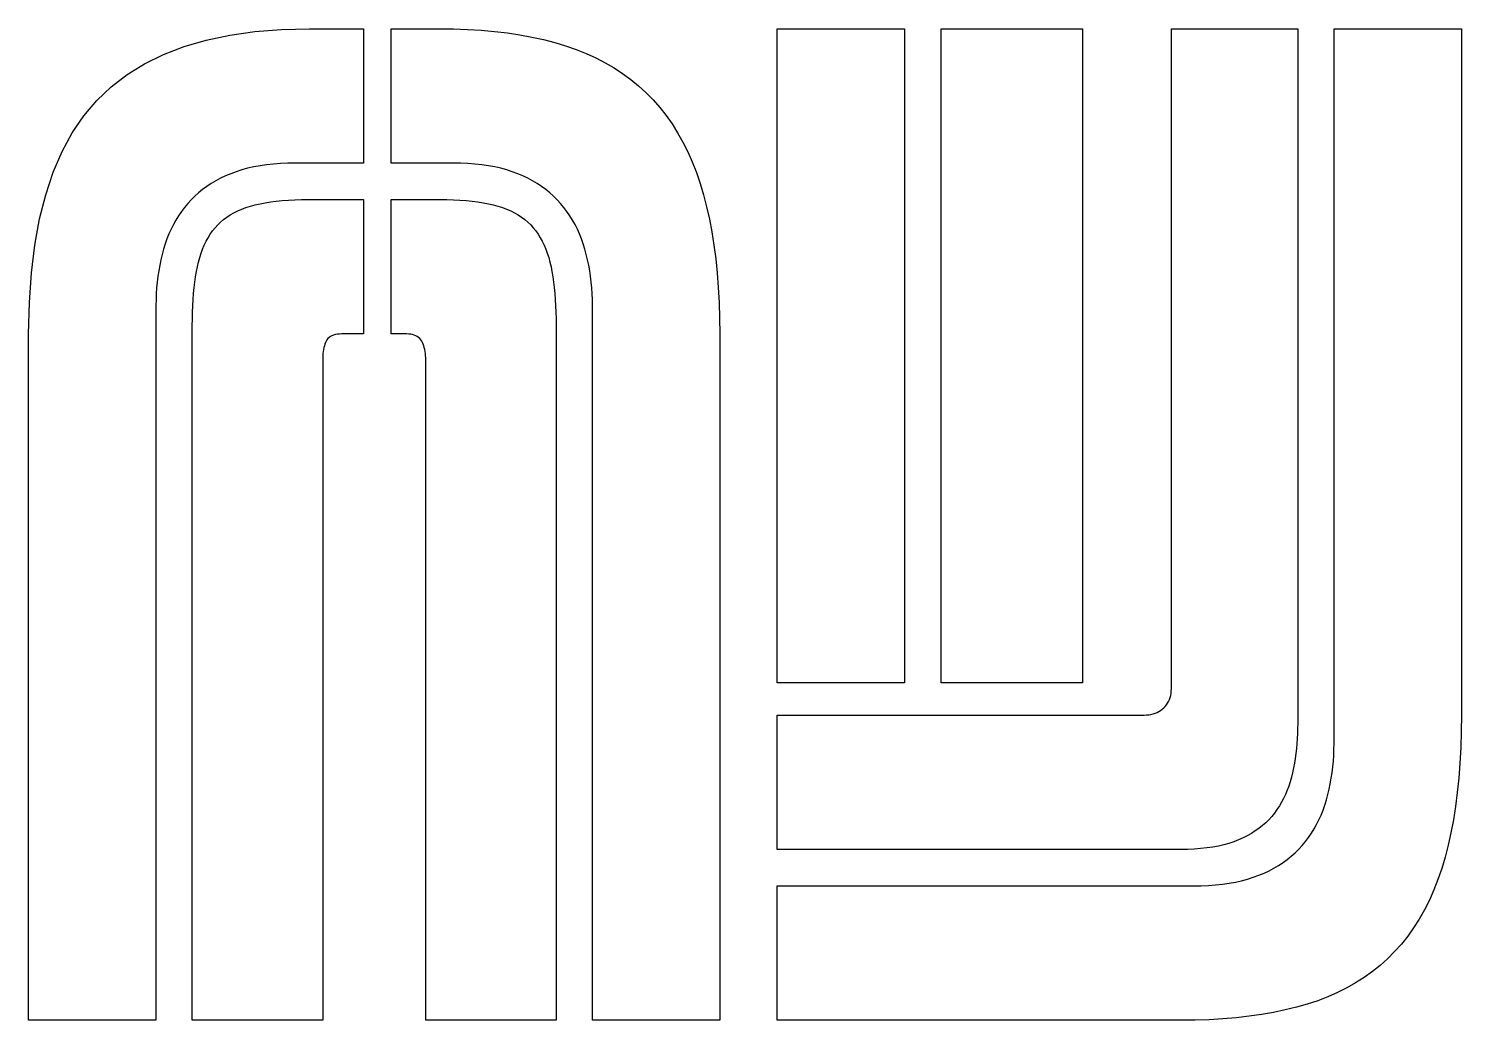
# Model space of a CAD drawing. Extents: x -28 to 1088, y -1245 to 28.
# Drawn here: x 684.1 to 823.2, y -1053.4 to -957.1 of the extents above; entities that cross this region are included whole.
import ezdxf

# ---------------------------------------------------------------- set-up
doc = ezdxf.new("R2010")
doc.units = 0
doc.header["$MEASUREMENT"] = 0
doc.layers.get('0').update_dxf_attribs({"linetype": 'CONTINUOUS'})

msp = doc.modelspace()

# ---------------------------------------------------------------- linework, layer by layer
at = {"color": 7, "ltscale": 0.055722}
msp.add_line((699.220255, -958.874193), (701.359163, -958.247383), dxfattribs=at)
at = {"color": 7, "ltscale": 0.058461}
msp.add_line((701.359163, -958.247383), (703.646224, -957.759873), dxfattribs=at)
at = {"color": 7, "ltscale": 0.061496}
msp.add_line((703.646224, -957.759873), (706.081283, -957.411643), dxfattribs=at)
at = {"color": 7, "ltscale": 0.064791}
msp.add_line((706.081283, -957.411643), (708.664504, -957.202712), dxfattribs=at)
at = {"color": 7, "ltscale": 0.068307}
msp.add_line((708.664504, -957.202712), (711.395878, -957.133063), dxfattribs=at)
at = {"color": 7, "ltscale": 0.130922}
msp.add_line((711.395878, -957.133063), (716.632776, -957.133063), dxfattribs=at)
at = {"color": 7, "ltscale": 0.326155}
for p, q in [((716.632776, -957.133063), (716.632776, -970.17927)), ((719.332776, -970.17927), (719.332776, -957.133063)), ((716.632776, -973.710568), (716.632776, -986.756775)), ((719.332776, -986.756775), (719.332776, -973.710568)), ((756.812425, -1036.783557), (756.812425, -1023.737359)), ((756.812425, -1053.361063), (756.812425, -1040.314875))]:
    msp.add_line(p, q, dxfattribs=at)
at = {"color": 7, "ltscale": 0.115472}
msp.add_line((719.332776, -957.133063), (723.95166, -957.133063), dxfattribs=at)
at = {"color": 7, "ltscale": 0.035304}
msp.add_line((723.95166, -957.133063), (725.363738, -957.149739), dxfattribs=at)
at = {"color": 7, "ltscale": 0.034316}
for p, q in [((725.363738, -957.149739), (726.735449, -957.199768)), ((798.734798, -1053.298293), (797.362952, -1053.345377))]:
    msp.add_line(p, q, dxfattribs=at)
at = {"color": 7, "ltscale": 0.033356}
msp.add_line((726.735449, -957.199768), (728.067071, -957.283149), dxfattribs=at)
at = {"color": 7, "ltscale": 0.032416}
msp.add_line((728.067071, -957.283149), (729.358461, -957.399874), dxfattribs=at)
at = {"color": 7, "ltscale": 0.031503}
msp.add_line((729.358461, -957.399874), (730.609617, -957.549961), dxfattribs=at)
at = {"color": 7, "ltscale": 0.030618}
msp.add_line((730.609617, -957.549961), (731.820541, -957.733391), dxfattribs=at)
at = {"color": 7, "ltscale": 0.029765}
msp.add_line((731.820541, -957.733391), (732.991241, -957.950173), dxfattribs=at)
at = {"color": 7, "ltscale": 0.028949}
msp.add_line((732.991241, -957.950173), (734.121843, -958.200308), dxfattribs=at)
at = {"color": 7, "ltscale": 0.028162}
msp.add_line((734.121843, -958.200308), (735.212077, -958.483786), dxfattribs=at)
at = {"color": 7}
for p, q in [((756.812425, -1020.598421), (756.812425, -957.133063)), ((769.171882, -957.133063), (769.171882, -1020.598421)), ((772.703199, -1020.598421), (772.703199, -957.133063)), ((786.436128, -957.133063), (786.436128, -1020.598421)), ((795.068107, -1021.186971), (795.068107, -957.133063)), ((807.329632, -957.133063), (807.329632, -1024.522089)), ((810.86095, -1026.483928), (810.86095, -957.133063)), ((823.220407, -957.133063), (823.220407, -1023.737359)), ((696.485946, -984.010197), (696.485946, -1053.361063)), ((738.861592, -1053.361063), (738.861592, -984.010197)), ((700.017264, -1053.361063), (700.017264, -985.972036)), ((735.330274, -985.972036), (735.330274, -1053.361063)), ((684.126335, -1053.361063), (684.126335, -986.756775)), ((751.221203, -986.756775), (751.221203, -1053.361063)), ((712.671121, -989.307154), (712.671121, -1053.361063)), ((722.676417, -1053.361063), (722.676417, -989.307154)), ((756.812425, -1023.737359), (792.419691, -1023.737359)), ((795.951008, -1036.783557), (756.812425, -1036.783557)), ((756.812425, -1040.314875), (797.226097, -1040.314875)), ((795.951008, -1053.361063), (756.812425, -1053.361063))]:
    msp.add_line(p, q, dxfattribs=at)
at = {"color": 7, "ltscale": 0.308986}
for p, q in [((756.812425, -957.133063), (769.171882, -957.133063)), ((810.86095, -957.133063), (823.220407, -957.133063)), ((769.171882, -1020.598421), (756.812425, -1020.598421))]:
    msp.add_line(p, q, dxfattribs=at)
at = {"color": 7, "ltscale": 0.343323}
for p, q in [((772.703199, -957.133063), (786.436128, -957.133063)), ((786.436128, -1020.598421), (772.703199, -1020.598421))]:
    msp.add_line(p, q, dxfattribs=at)
at = {"color": 7, "ltscale": 0.306538}
msp.add_line((795.068107, -957.133063), (807.329632, -957.133063), dxfattribs=at)
at = {"color": 7, "ltscale": 0.051327}
msp.add_line((695.38683, -960.545673), (697.2295, -959.640293), dxfattribs=at)
at = {"color": 7, "ltscale": 0.053327}
msp.add_line((697.2295, -959.640293), (699.220255, -958.874193), dxfattribs=at)
at = {"color": 7, "ltscale": 0.027422}
msp.add_line((735.212077, -958.483786), (736.262223, -958.800617), dxfattribs=at)
at = {"color": 7, "ltscale": 0.026784}
msp.add_line((736.262223, -958.800617), (737.273897, -959.153264), dxfattribs=at)
at = {"color": 7, "ltscale": 0.026274}
msp.add_line((737.273897, -959.153264), (738.249447, -959.544161), dxfattribs=at)
at = {"color": 7, "ltscale": 0.025817}
msp.add_line((738.249447, -959.544161), (739.188738, -959.973319), dxfattribs=at)
at = {"color": 7, "ltscale": 0.049767}
msp.add_line((693.692313, -961.590353), (695.38683, -960.545673), dxfattribs=at)
at = {"color": 7, "ltscale": 0.025417}
msp.add_line((739.188738, -959.973319), (740.091607, -960.440717), dxfattribs=at)
at = {"color": 7, "ltscale": 0.025087}
msp.add_line((740.091607, -960.440717), (740.958361, -960.946386), dxfattribs=at)
at = {"color": 7, "ltscale": 0.024816}
msp.add_line((740.958361, -960.946386), (741.788693, -961.490305), dxfattribs=at)
at = {"color": 7, "ltscale": 0.048691}
msp.add_line((692.145881, -962.774323), (693.692313, -961.590353), dxfattribs=at)
at = {"color": 7, "ltscale": 0.024615}
msp.add_line((741.788693, -961.490305), (742.582767, -962.072475), dxfattribs=at)
at = {"color": 7, "ltscale": 0.024482}
msp.add_line((742.582767, -962.072475), (743.340418, -962.692905), dxfattribs=at)
at = {"color": 7, "ltscale": 0.048129}
msp.add_line((690.747592, -964.097574), (692.145881, -962.774323), dxfattribs=at)
at = {"color": 7, "ltscale": 0.024424}
msp.add_line((743.340418, -962.692905), (744.061955, -963.351585), dxfattribs=at)
at = {"color": 7, "ltscale": 0.024433}
msp.add_line((744.061955, -963.351585), (744.747069, -964.048536), dxfattribs=at)
at = {"color": 7, "ltscale": 0.048565}
msp.add_line((689.489536, -965.577782), (690.747592, -964.097574), dxfattribs=at)
at = {"color": 7, "ltscale": 0.024552}
msp.add_line((744.747069, -964.048536), (745.396512, -964.7852), dxfattribs=at)
at = {"color": 7, "ltscale": 0.024776}
msp.add_line((745.396512, -964.7852), (746.010562, -965.563078), dxfattribs=at)
at = {"color": 7, "ltscale": 0.050033}
msp.add_line((688.363995, -967.232595), (689.489536, -965.577782), dxfattribs=at)
at = {"color": 7, "ltscale": 0.025071}
msp.add_line((746.010562, -965.563078), (746.589229, -966.382132), dxfattribs=at)
at = {"color": 7, "ltscale": 0.025438}
msp.add_line((746.589229, -966.382132), (747.132658, -967.242401), dxfattribs=at)
at = {"color": 7, "ltscale": 0.052041}
msp.add_line((687.370739, -969.062005), (688.363995, -967.232595), dxfattribs=at)
at = {"color": 7, "ltscale": 0.025871}
msp.add_line((747.132658, -967.242401), (747.640838, -968.143865), dxfattribs=at)
at = {"color": 7, "ltscale": 0.054526}
msp.add_line((686.510009, -971.066021), (687.370739, -969.062005), dxfattribs=at)
at = {"color": 7, "ltscale": 0.026365}
msp.add_line((747.640838, -968.143865), (748.113644, -969.086524), dxfattribs=at)
at = {"color": 7, "ltscale": 0.026918}
msp.add_line((748.113644, -969.086524), (748.551058, -970.070388), dxfattribs=at)
at = {"color": 7, "ltscale": 0.014319}
for p, q in [((704.81192, -970.838441), (704.266586, -971.013538)), ((731.080952, -971.013538), (730.535618, -970.838441))]:
    msp.add_line(p, q, dxfattribs=at)
at = {"color": 7, "ltscale": 0.014739}
for p, q in [((705.380897, -970.683947), (704.81192, -970.838441)), ((730.535618, -970.838441), (729.966641, -970.683947))]:
    msp.add_line(p, q, dxfattribs=at)
at = {"color": 7, "ltscale": 0.015185}
for p, q in [((705.973363, -970.550056), (705.380897, -970.683947)), ((729.966641, -970.683947), (729.374175, -970.550056))]:
    msp.add_line(p, q, dxfattribs=at)
at = {"color": 7, "ltscale": 0.015659}
msp.add_line((706.589396, -970.436757), (705.973363, -970.550056), dxfattribs=at)
at = {"color": 7, "ltscale": 0.016155}
msp.add_line((707.228927, -970.34406), (706.589396, -970.436757), dxfattribs=at)
at = {"color": 7, "ltscale": 0.016675}
for p, q in [((707.892024, -970.271966), (707.228927, -970.34406)), ((728.118611, -970.34406), (727.455514, -970.271966))]:
    msp.add_line(p, q, dxfattribs=at)
at = {"color": 7, "ltscale": 0.017215}
msp.add_line((708.578688, -970.220465), (707.892024, -970.271966), dxfattribs=at)
at = {"color": 7, "ltscale": 0.017771}
msp.add_line((709.288841, -970.189566), (708.578688, -970.220465), dxfattribs=at)
at = {"color": 7, "ltscale": 0.018345}
for p, q in [((710.02256, -970.17927), (709.288841, -970.189566)), ((726.058697, -970.189566), (725.324978, -970.17927))]:
    msp.add_line(p, q, dxfattribs=at)
at = {"color": 7, "ltscale": 0.165255}
msp.add_line((716.632776, -970.17927), (710.02256, -970.17927), dxfattribs=at)
at = {"color": 7, "ltscale": 0.149805}
msp.add_line((725.324978, -970.17927), (719.332776, -970.17927), dxfattribs=at)
at = {"color": 7, "ltscale": 0.017769}
msp.add_line((726.768782, -970.220465), (726.058697, -970.189566), dxfattribs=at)
at = {"color": 7, "ltscale": 0.017216}
msp.add_line((727.455514, -970.271966), (726.768782, -970.220465), dxfattribs=at)
at = {"color": 7, "ltscale": 0.016153}
msp.add_line((728.758065, -970.436757), (728.118611, -970.34406), dxfattribs=at)
at = {"color": 7, "ltscale": 0.015661}
msp.add_line((729.374175, -970.550056), (728.758065, -970.436757), dxfattribs=at)
at = {"color": 7, "ltscale": 0.027528}
msp.add_line((748.551058, -970.070388), (748.953224, -971.095438), dxfattribs=at)
at = {"color": 7, "ltscale": 0.057428}
msp.add_line((685.781726, -973.244632), (686.510009, -971.066021), dxfattribs=at)
at = {"color": 7, "ltscale": 0.012764}
for p, q in [((701.853544, -972.166609), (701.427293, -972.447633)), ((733.920245, -972.447633), (733.493994, -972.166609))]:
    msp.add_line(p, q, dxfattribs=at)
at = {"color": 7, "ltscale": 0.012937}
msp.add_line((702.298377, -971.902242), (701.853544, -972.166609), dxfattribs=at)
at = {"color": 7, "ltscale": 0.013137}
msp.add_line((702.76185, -971.65457), (702.298377, -971.902242), dxfattribs=at)
at = {"color": 7, "ltscale": 0.013365}
msp.add_line((703.243971, -971.423565), (702.76185, -971.65457), dxfattribs=at)
at = {"color": 7, "ltscale": 0.013618}
msp.add_line((703.744742, -971.209237), (703.243971, -971.423565), dxfattribs=at)
at = {"color": 7, "ltscale": 0.013933}
for p, q in [((704.266586, -971.013538), (703.744742, -971.209237)), ((731.602796, -971.209237), (731.080952, -971.013538))]:
    msp.add_line(p, q, dxfattribs=at)
at = {"color": 7, "ltscale": 0.013616}
msp.add_line((732.10349, -971.423565), (731.602796, -971.209237), dxfattribs=at)
at = {"color": 7, "ltscale": 0.013367}
msp.add_line((732.585688, -971.65457), (732.10349, -971.423565), dxfattribs=at)
at = {"color": 7, "ltscale": 0.013139}
msp.add_line((733.049238, -971.902242), (732.585688, -971.65457), dxfattribs=at)
at = {"color": 7, "ltscale": 0.012935}
msp.add_line((733.493994, -972.166609), (733.049238, -971.902242), dxfattribs=at)
at = {"color": 7, "ltscale": 0.028191}
msp.add_line((748.953224, -971.095438), (749.320161, -972.161702), dxfattribs=at)
at = {"color": 7, "ltscale": 0.028901}
msp.add_line((749.320161, -972.161702), (749.651705, -973.269161), dxfattribs=at)
at = {"color": 7, "ltscale": 0.060688}
msp.add_line((685.185729, -975.597859), (685.781726, -973.244632), dxfattribs=at)
at = {"color": 7, "ltscale": 0.012364}
for p, q in [((700.260557, -973.390793), (699.908901, -973.738532)), ((735.438637, -973.738532), (735.086971, -973.390793))]:
    msp.add_line(p, q, dxfattribs=at)
at = {"color": 7, "ltscale": 0.012417}
msp.add_line((700.630804, -973.05973), (700.260557, -973.390793), dxfattribs=at)
at = {"color": 7, "ltscale": 0.012503}
for p, q in [((701.019757, -972.745344), (700.630804, -973.05973)), ((734.716667, -973.05973), (734.327704, -972.745344))]:
    msp.add_line(p, q, dxfattribs=at)
at = {"color": 7, "ltscale": 0.012617}
msp.add_line((701.427293, -972.447633), (701.019757, -972.745344), dxfattribs=at)
at = {"color": 7, "ltscale": 0.012616}
msp.add_line((734.327704, -972.745344), (733.920245, -972.447633), dxfattribs=at)
at = {"color": 7, "ltscale": 0.012418}
msp.add_line((735.086971, -973.390793), (734.716667, -973.05973), dxfattribs=at)
at = {"color": 7, "ltscale": 0.029704}
msp.add_line((749.651705, -973.269161), (749.949925, -974.419278), dxfattribs=at)
at = {"color": 7, "ltscale": 0.012346}
for p, q in [((698.96374, -974.875899), (698.684169, -975.282982)), ((736.663369, -975.282982), (736.383798, -974.875899)), ((808.383146, -1035.618217), (808.662717, -1035.211144))]:
    msp.add_line(p, q, dxfattribs=at)
at = {"color": 7, "ltscale": 0.012325}
for p, q in [((699.260931, -974.482548), (698.96374, -974.875899)), ((736.383798, -974.875899), (736.086607, -974.482548)), ((808.085965, -1036.011587), (808.383146, -1035.618217))]:
    msp.add_line(p, q, dxfattribs=at)
at = {"color": 7, "ltscale": 0.012331}
for p, q in [((699.575885, -974.102938), (699.260931, -974.482548)), ((736.086607, -974.482548), (735.771653, -974.102938)), ((807.771011, -1036.391178), (808.085965, -1036.011587))]:
    msp.add_line(p, q, dxfattribs=at)
at = {"color": 7, "ltscale": 0.012341}
for p, q in [((699.908901, -973.738532), (699.575885, -974.102938)), ((735.771653, -974.102938), (735.438637, -973.738532))]:
    msp.add_line(p, q, dxfattribs=at)
at = {"color": 7, "ltscale": 0.010177}
for p, q in [((703.695704, -975.194202), (704.048832, -974.991652)), ((731.298706, -974.991652), (731.651834, -975.194202))]:
    msp.add_line(p, q, dxfattribs=at)
at = {"color": 7, "ltscale": 0.010413}
msp.add_line((704.048832, -974.991652), (704.421571, -974.805758), dxfattribs=at)
at = {"color": 7, "ltscale": 0.010683}
msp.add_line((704.421571, -974.805758), (704.813979, -974.636551), dxfattribs=at)
at = {"color": 7, "ltscale": 0.010982}
msp.add_line((704.813979, -974.636551), (705.225912, -974.48402), dxfattribs=at)
at = {"color": 7, "ltscale": 0.011312}
msp.add_line((705.225912, -974.48402), (705.657533, -974.348165), dxfattribs=at)
at = {"color": 7, "ltscale": 0.01174}
for p, q in [((705.657533, -974.348165), (706.111239, -974.227024)), ((729.236299, -974.227024), (729.690005, -974.348165))]:
    msp.add_line(p, q, dxfattribs=at)
at = {"color": 7, "ltscale": 0.012257}
msp.add_line((706.111239, -974.227024), (706.589396, -974.118633), dxfattribs=at)
at = {"color": 7, "ltscale": 0.012793}
msp.add_line((706.589396, -974.118633), (707.092081, -974.022992), dxfattribs=at)
at = {"color": 7, "ltscale": 0.013344}
for p, q in [((707.092081, -974.022992), (707.619353, -973.940101)), ((727.728185, -973.940101), (728.255457, -974.022992))]:
    msp.add_line(p, q, dxfattribs=at)
at = {"color": 7, "ltscale": 0.013906}
for p, q in [((707.619353, -973.940101), (708.171153, -973.86997)), ((727.176385, -973.86997), (727.728185, -973.940101))]:
    msp.add_line(p, q, dxfattribs=at)
at = {"color": 7, "ltscale": 0.014479}
for p, q in [((708.171153, -973.86997), (708.747462, -973.812589)), ((726.600066, -973.812589), (727.176385, -973.86997))]:
    msp.add_line(p, q, dxfattribs=at)
at = {"color": 7, "ltscale": 0.015061}
msp.add_line((708.747462, -973.812589), (709.348233, -973.767949), dxfattribs=at)
at = {"color": 7, "ltscale": 0.015652}
msp.add_line((709.348233, -973.767949), (709.973513, -973.736069), dxfattribs=at)
at = {"color": 7, "ltscale": 0.016254}
for p, q in [((709.973513, -973.736069), (710.623398, -973.716948)), ((724.72414, -973.716948), (725.374015, -973.736069))]:
    msp.add_line(p, q, dxfattribs=at)
at = {"color": 7, "ltscale": 0.016861}
for p, q in [((710.623398, -973.716948), (711.297793, -973.710568)), ((724.049735, -973.710568), (724.72414, -973.716948))]:
    msp.add_line(p, q, dxfattribs=at)
at = {"color": 7, "ltscale": 0.133375}
msp.add_line((711.297793, -973.710568), (716.632776, -973.710568), dxfattribs=at)
at = {"color": 7, "ltscale": 0.117924}
msp.add_line((719.332776, -973.710568), (724.049735, -973.710568), dxfattribs=at)
at = {"color": 7, "ltscale": 0.015651}
msp.add_line((725.374015, -973.736069), (725.999228, -973.767949), dxfattribs=at)
at = {"color": 7, "ltscale": 0.015062}
msp.add_line((725.999228, -973.767949), (726.600066, -973.812589), dxfattribs=at)
at = {"color": 7, "ltscale": 0.012791}
msp.add_line((728.255457, -974.022992), (728.758065, -974.118633), dxfattribs=at)
at = {"color": 7, "ltscale": 0.012259}
msp.add_line((728.758065, -974.118633), (729.236299, -974.227024), dxfattribs=at)
at = {"color": 7, "ltscale": 0.011311}
msp.add_line((729.690005, -974.348165), (730.121549, -974.48402), dxfattribs=at)
at = {"color": 7, "ltscale": 0.010983}
msp.add_line((730.121549, -974.48402), (730.533559, -974.636551), dxfattribs=at)
at = {"color": 7, "ltscale": 0.010685}
msp.add_line((730.533559, -974.636551), (730.926044, -974.805758), dxfattribs=at)
at = {"color": 7, "ltscale": 0.010411}
msp.add_line((730.926044, -974.805758), (731.298706, -974.991652), dxfattribs=at)
at = {"color": 7, "ltscale": 0.030593}
msp.add_line((749.949925, -974.419278), (750.216717, -975.613554), dxfattribs=at)
at = {"color": 7, "ltscale": 0.064248}
msp.add_line((684.722333, -978.125672), (685.185729, -975.597859), dxfattribs=at)
at = {"color": 7, "ltscale": 0.012557}
for p, q in [((698.178039, -976.138333), (697.95148, -976.586621)), ((737.396058, -976.586621), (737.169499, -976.138333)), ((809.168848, -1034.355792), (809.395417, -1033.907514))]:
    msp.add_line(p, q, dxfattribs=at)
at = {"color": 7, "ltscale": 0.012462}
msp.add_line((698.422294, -975.703796), (698.178039, -976.138333), dxfattribs=at)
at = {"color": 7, "ltscale": 0.012391}
msp.add_line((698.684169, -975.282982), (698.422294, -975.703796), dxfattribs=at)
at = {"color": 7, "ltscale": 0.009579}
for p, q in [((702.224301, -976.457137), (702.479344, -976.171205)), ((732.868194, -976.171205), (733.123237, -976.457137))]:
    msp.add_line(p, q, dxfattribs=at)
at = {"color": 7, "ltscale": 0.009616}
msp.add_line((702.479344, -976.171205), (702.753998, -975.90194), dxfattribs=at)
at = {"color": 7, "ltscale": 0.009696}
msp.add_line((702.753998, -975.90194), (703.048321, -975.649351), dxfattribs=at)
at = {"color": 7, "ltscale": 0.009816}
msp.add_line((703.048321, -975.649351), (703.362178, -975.413448), dxfattribs=at)
at = {"color": 7, "ltscale": 0.009978}
msp.add_line((703.362178, -975.413448), (703.695704, -975.194202), dxfattribs=at)
at = {"color": 7, "ltscale": 0.009977}
msp.add_line((731.651834, -975.194202), (731.985293, -975.413448), dxfattribs=at)
at = {"color": 7, "ltscale": 0.009817}
msp.add_line((731.985293, -975.413448), (732.299217, -975.649351), dxfattribs=at)
at = {"color": 7, "ltscale": 0.009695}
msp.add_line((732.299217, -975.649351), (732.593473, -975.90194), dxfattribs=at)
at = {"color": 7, "ltscale": 0.009617}
msp.add_line((732.593473, -975.90194), (732.868194, -976.171205), dxfattribs=at)
at = {"color": 7, "ltscale": 0.01239}
for p, q in [((736.925167, -975.703796), (736.663369, -975.282982)), ((808.662717, -1035.211144), (808.924525, -1034.790348)), ((807.084415, -1037.103332), (807.437552, -1036.755603))]:
    msp.add_line(p, q, dxfattribs=at)
at = {"color": 7, "ltscale": 0.012463}
for p, q in [((737.169499, -976.138333), (736.925167, -975.703796)), ((808.924525, -1034.790348), (809.168848, -1034.355792))]:
    msp.add_line(p, q, dxfattribs=at)
at = {"color": 7, "ltscale": 0.031514}
msp.add_line((750.216717, -975.613554), (750.452091, -976.85196), dxfattribs=at)
at = {"color": 7, "ltscale": 0.012984}
for p, q in [((697.55121, -977.524382), (697.377585, -978.013855)), ((809.795677, -1032.969753), (809.969234, -1032.48027))]:
    msp.add_line(p, q, dxfattribs=at)
at = {"color": 7, "ltscale": 0.01282}
for p, q in [((697.74254, -977.048631), (697.55121, -977.524382)), ((737.796328, -977.524382), (737.604998, -977.048631))]:
    msp.add_line(p, q, dxfattribs=at)
at = {"color": 7, "ltscale": 0.012676}
for p, q in [((697.95148, -976.586621), (697.74254, -977.048631)), ((737.604998, -977.048631), (737.396058, -976.586621))]:
    msp.add_line(p, q, dxfattribs=at)
at = {"color": 7, "ltscale": 0.010261}
msp.add_line((701.182084, -978.13696), (701.361146, -977.767646), dxfattribs=at)
at = {"color": 7, "ltscale": 0.010058}
msp.add_line((701.361146, -977.767646), (701.554814, -977.415009), dxfattribs=at)
at = {"color": 7, "ltscale": 0.009884}
msp.add_line((701.554814, -977.415009), (701.763244, -977.079039), dxfattribs=at)
at = {"color": 7, "ltscale": 0.009739}
for p, q in [((701.763244, -977.079039), (701.986425, -976.759754)), ((733.361113, -976.759754), (733.584294, -977.079039))]:
    msp.add_line(p, q, dxfattribs=at)
at = {"color": 7, "ltscale": 0.009623}
for p, q in [((701.986425, -976.759754), (702.224301, -976.457137)), ((733.123237, -976.457137), (733.361113, -976.759754))]:
    msp.add_line(p, q, dxfattribs=at)
at = {"color": 7, "ltscale": 0.009883}
msp.add_line((733.584294, -977.079039), (733.792647, -977.415009), dxfattribs=at)
at = {"color": 7, "ltscale": 0.01006}
msp.add_line((733.792647, -977.415009), (733.986469, -977.767646), dxfattribs=at)
at = {"color": 7, "ltscale": 0.01026}
msp.add_line((733.986469, -977.767646), (734.165454, -978.13696), dxfattribs=at)
at = {"color": 7, "ltscale": 0.012983}
msp.add_line((737.969876, -978.013855), (737.796328, -977.524382), dxfattribs=at)
at = {"color": 7, "ltscale": 0.032467}
msp.add_line((750.452091, -976.85196), (750.65619, -978.134506), dxfattribs=at)
at = {"color": 7, "ltscale": 0.068066}
msp.add_line((684.391222, -980.828101), (684.722333, -978.125672), dxfattribs=at)
at = {"color": 7, "ltscale": 0.013416}
for p, q in [((697.081867, -979.031062), (696.956761, -979.552916)), ((738.3907, -979.552916), (738.265604, -979.031062)), ((810.264952, -1031.463073), (810.390058, -1030.941209))]:
    msp.add_line(p, q, dxfattribs=at)
at = {"color": 7, "ltscale": 0.013317}
for p, q in [((697.221648, -978.51707), (697.081867, -979.031062)), ((810.125171, -1031.977074), (810.264952, -1031.463073))]:
    msp.add_line(p, q, dxfattribs=at)
at = {"color": 7, "ltscale": 0.013171}
msp.add_line((697.377585, -978.013855), (697.221648, -978.51707), dxfattribs=at)
at = {"color": 7, "ltscale": 0.011012}
for p, q in [((700.733287, -979.344958), (700.86815, -978.925616)), ((734.479388, -978.925616), (734.614174, -979.344958))]:
    msp.add_line(p, q, dxfattribs=at)
at = {"color": 7, "ltscale": 0.010739}
for p, q in [((700.86815, -978.925616), (701.017775, -978.52295)), ((734.329763, -978.52295), (734.479388, -978.925616))]:
    msp.add_line(p, q, dxfattribs=at)
at = {"color": 7, "ltscale": 0.010488}
for p, q in [((701.017775, -978.52295), (701.182084, -978.13696)), ((734.165454, -978.13696), (734.329763, -978.52295))]:
    msp.add_line(p, q, dxfattribs=at)
at = {"color": 7, "ltscale": 0.013172}
msp.add_line((738.125967, -978.51707), (737.969876, -978.013855), dxfattribs=at)
at = {"color": 7, "ltscale": 0.013316}
msp.add_line((738.265604, -979.031062), (738.125967, -978.51707), dxfattribs=at)
at = {"color": 7, "ltscale": 0.033447}
msp.add_line((750.65619, -978.134506), (750.828717, -979.461202), dxfattribs=at)
at = {"color": 7, "ltscale": 0.013649}
for p, q in [((696.846416, -980.082613), (696.750833, -980.620152)), ((738.596705, -980.620152), (738.501122, -980.082613)), ((810.50047, -1030.411512), (810.596063, -1029.873973))]:
    msp.add_line(p, q, dxfattribs=at)
at = {"color": 7, "ltscale": 0.013527}
for p, q in [((696.956761, -979.552916), (696.846416, -980.082613)), ((738.501122, -980.082613), (738.3907, -979.552916)), ((810.390058, -1030.941209), (810.50047, -1030.411512))]:
    msp.add_line(p, q, dxfattribs=at)
at = {"color": 7, "ltscale": 0.012035}
msp.add_line((700.414512, -980.705978), (700.50768, -980.233672), dxfattribs=at)
at = {"color": 7, "ltscale": 0.011621}
for p, q in [((700.50768, -980.233672), (700.613175, -979.780967)), ((734.734286, -979.780977), (734.839858, -980.233672))]:
    msp.add_line(p, q, dxfattribs=at)
at = {"color": 7, "ltscale": 0.011306}
msp.add_line((700.613175, -979.780967), (700.733287, -979.344958), dxfattribs=at)
at = {"color": 7, "ltscale": 0.011307}
msp.add_line((734.614174, -979.344958), (734.734286, -979.780977), dxfattribs=at)
at = {"color": 7, "ltscale": 0.012036}
msp.add_line((734.839858, -980.233672), (734.933093, -980.705978), dxfattribs=at)
at = {"color": 7, "ltscale": 0.034452}
msp.add_line((750.828717, -979.461202), (750.969971, -980.832037), dxfattribs=at)
at = {"color": 7, "ltscale": 0.072097}
msp.add_line((684.19256, -983.705135), (684.391222, -980.828101), dxfattribs=at)
at = {"color": 7, "ltscale": 0.014086}
for p, q in [((696.603701, -981.718778), (696.55217, -982.279864)), ((738.795368, -982.279864), (738.743837, -981.718778)), ((810.743186, -1028.775338), (810.794726, -1028.214261))]:
    msp.add_line(p, q, dxfattribs=at)
at = {"color": 7, "ltscale": 0.01393}
for p, q in [((696.669925, -981.165544), (696.603701, -981.718778)), ((738.743837, -981.718778), (738.677613, -981.165544)), ((810.676962, -1029.328591), (810.743186, -1028.775338))]:
    msp.add_line(p, q, dxfattribs=at)
at = {"color": 7, "ltscale": 0.013784}
for p, q in [((696.750833, -980.620152), (696.669925, -981.165544)), ((738.677613, -981.165544), (738.596705, -980.620152)), ((810.596063, -1029.873973), (810.676962, -1029.328591))]:
    msp.add_line(p, q, dxfattribs=at)
at = {"color": 7, "ltscale": 0.013594}
for p, q in [((700.193756, -982.25829), (700.257622, -981.718287)), ((735.089916, -981.718287), (735.153782, -982.25829))]:
    msp.add_line(p, q, dxfattribs=at)
at = {"color": 7, "ltscale": 0.013066}
for p, q in [((700.257622, -981.718287), (700.331188, -981.200859)), ((735.01635, -981.200859), (735.089916, -981.718287))]:
    msp.add_line(p, q, dxfattribs=at)
at = {"color": 7, "ltscale": 0.012546}
for p, q in [((700.331188, -981.200859), (700.414512, -980.705978)), ((734.933093, -980.705978), (735.01635, -981.200859))]:
    msp.add_line(p, q, dxfattribs=at)
at = {"color": 7, "ltscale": 0.035481}
msp.add_line((750.969971, -980.832037), (751.07995, -982.247002), dxfattribs=at)
at = {"color": 7, "ltscale": 0.01443}
for p, q in [((696.515315, -982.848793), (696.493289, -983.425574)), ((738.854249, -983.425574), (738.832223, -982.848793))]:
    msp.add_line(p, q, dxfattribs=at)
at = {"color": 7, "ltscale": 0.014253}
for p, q in [((696.55217, -982.279864), (696.515315, -982.848793)), ((738.832223, -982.848793), (738.795368, -982.279864)), ((810.794726, -1028.214261), (810.831581, -1027.645342))]:
    msp.add_line(p, q, dxfattribs=at)
at = {"color": 7, "ltscale": 0.01467}
for p, q in [((700.09567, -983.405953), (700.139868, -982.820839)), ((735.20767, -982.820839), (735.251868, -983.405953))]:
    msp.add_line(p, q, dxfattribs=at)
at = {"color": 7, "ltscale": 0.014128}
for p, q in [((700.139868, -982.820839), (700.193756, -982.25829)), ((735.153782, -982.25829), (735.20767, -982.820839))]:
    msp.add_line(p, q, dxfattribs=at)
at = {"color": 7, "ltscale": 0.03653}
msp.add_line((751.07995, -982.247002), (751.158356, -983.706117), dxfattribs=at)
at = {"color": 7, "ltscale": 0.076309}
msp.add_line((684.126335, -986.756775), (684.19256, -983.705135), dxfattribs=at)
at = {"color": 7, "ltscale": 0.014617}
for p, q in [((696.493289, -983.425574), (696.485946, -984.010197)), ((738.861592, -984.010197), (738.854249, -983.425574)), ((810.853608, -1027.068542), (810.86095, -1026.483928))]:
    msp.add_line(p, q, dxfattribs=at)
at = {"color": 7, "ltscale": 0.016324}
for p, q in [((700.022104, -985.29667), (700.036933, -984.643868)), ((735.310605, -984.643868), (735.325434, -985.296679))]:
    msp.add_line(p, q, dxfattribs=at)
at = {"color": 7, "ltscale": 0.015768}
for p, q in [((700.036933, -984.643868), (700.061461, -984.013633)), ((735.286077, -984.013633), (735.310605, -984.643868))]:
    msp.add_line(p, q, dxfattribs=at)
at = {"color": 7, "ltscale": 0.015216}
for p, q in [((700.061461, -984.013633), (700.09567, -983.405953)), ((735.251868, -983.405953), (735.286077, -984.013633))]:
    msp.add_line(p, q, dxfattribs=at)
at = {"color": 7, "ltscale": 0.0376}
msp.add_line((751.158356, -983.706117), (751.205489, -985.209381), dxfattribs=at)
at = {"color": 7, "ltscale": 0.016885}
msp.add_line((700.017264, -985.972036), (700.022104, -985.29667), dxfattribs=at)
at = {"color": 7, "ltscale": 0.016884}
msp.add_line((735.325434, -985.296679), (735.330274, -985.972036), dxfattribs=at)
at = {"color": 7, "ltscale": 0.038687}
msp.add_line((751.205489, -985.209381), (751.221203, -986.756775), dxfattribs=at)
at = {"color": 7, "ltscale": 0.003912}
msp.add_line((713.014414, -987.44341), (712.94922, -987.585645), dxfattribs=at)
at = {"color": 7, "ltscale": 0.003787}
msp.add_line((713.091425, -987.312954), (713.014414, -987.44341), dxfattribs=at)
at = {"color": 7, "ltscale": 0.003742}
msp.add_line((713.185103, -987.19622), (713.091425, -987.312954), dxfattribs=at)
at = {"color": 7, "ltscale": 0.003774}
msp.add_line((713.295448, -987.093227), (713.185103, -987.19622), dxfattribs=at)
at = {"color": 7, "ltscale": 0.003881}
msp.add_line((713.422459, -987.003966), (713.295448, -987.093227), dxfattribs=at)
at = {"color": 7, "ltscale": 0.00406}
msp.add_line((713.566205, -986.928437), (713.422459, -987.003966), dxfattribs=at)
at = {"color": 7, "ltscale": 0.004296}
msp.add_line((713.726549, -986.866639), (713.566205, -986.928437), dxfattribs=at)
at = {"color": 7, "ltscale": 0.004587}
msp.add_line((713.903628, -986.818573), (713.726549, -986.866639), dxfattribs=at)
at = {"color": 7, "ltscale": 0.004917}
msp.add_line((714.097297, -986.784239), (713.903628, -986.818573), dxfattribs=at)
at = {"color": 7, "ltscale": 0.005285}
msp.add_line((714.307709, -986.763637), (714.097297, -986.784239), dxfattribs=at)
at = {"color": 7, "ltscale": 0.005681}
msp.add_line((714.534865, -986.756775), (714.307709, -986.763637), dxfattribs=at)
at = {"color": 7, "ltscale": 0.052448}
msp.add_line((716.632776, -986.756775), (714.534865, -986.756775), dxfattribs=at)
at = {"color": 7, "ltscale": 0.036997}
msp.add_line((720.812673, -986.756775), (719.332776, -986.756775), dxfattribs=at)
at = {"color": 7, "ltscale": 0.005226}
msp.add_line((721.021613, -986.763637), (720.812673, -986.756775), dxfattribs=at)
at = {"color": 7, "ltscale": 0.004909}
msp.add_line((721.216908, -986.784239), (721.021613, -986.763637), dxfattribs=at)
at = {"color": 7, "ltscale": 0.004616}
msp.add_line((721.398317, -986.818573), (721.216908, -986.784239), dxfattribs=at)
at = {"color": 7, "ltscale": 0.004363}
msp.add_line((721.566071, -986.866639), (721.398317, -986.818573), dxfattribs=at)
at = {"color": 7, "ltscale": 0.004149}
msp.add_line((721.720103, -986.928437), (721.566071, -986.866639), dxfattribs=at)
at = {"color": 7, "ltscale": 0.003982}
msp.add_line((721.860327, -987.003966), (721.720103, -986.928437), dxfattribs=at)
at = {"color": 7, "ltscale": 0.003872}
msp.add_line((721.986896, -987.093227), (721.860327, -987.003966), dxfattribs=at)
at = {"color": 7, "ltscale": 0.003818}
msp.add_line((722.099656, -987.19622), (721.986896, -987.093227), dxfattribs=at)
at = {"color": 7, "ltscale": 0.003828}
msp.add_line((722.19877, -987.312954), (722.099656, -987.19622), dxfattribs=at)
at = {"color": 7, "ltscale": 0.003897}
msp.add_line((722.284086, -987.44341), (722.19877, -987.312954), dxfattribs=at)
at = {"color": 7, "ltscale": 0.004014}
msp.add_line((722.358596, -987.585645), (722.284086, -987.44341), dxfattribs=at)
at = {"color": 7, "ltscale": 0.005524}
msp.add_line((712.684852, -988.855932), (712.674498, -989.07664), dxfattribs=at)
at = {"color": 7, "ltscale": 0.00529}
msp.add_line((712.701952, -988.645038), (712.684852, -988.855932), dxfattribs=at)
at = {"color": 7, "ltscale": 0.005063}
msp.add_line((712.726038, -988.443951), (712.701952, -988.645038), dxfattribs=at)
at = {"color": 7, "ltscale": 0.004844}
msp.add_line((712.756869, -988.252669), (712.726038, -988.443951), dxfattribs=at)
at = {"color": 7, "ltscale": 0.004634}
msp.add_line((712.7946, -988.071192), (712.756869, -988.252669), dxfattribs=at)
at = {"color": 7, "ltscale": 0.004435}
msp.add_line((712.839318, -987.899541), (712.7946, -988.071192), dxfattribs=at)
at = {"color": 7, "ltscale": 0.004247}
msp.add_line((712.890857, -987.737685), (712.839318, -987.899541), dxfattribs=at)
at = {"color": 7, "ltscale": 0.004071}
msp.add_line((712.94922, -987.585645), (712.890857, -987.737685), dxfattribs=at)
at = {"color": 7, "ltscale": 0.004151}
msp.add_line((722.42533, -987.737685), (722.358596, -987.585645), dxfattribs=at)
at = {"color": 7, "ltscale": 0.004306}
msp.add_line((722.484212, -987.899541), (722.42533, -987.737685), dxfattribs=at)
at = {"color": 7, "ltscale": 0.004476}
msp.add_line((722.535164, -988.071192), (722.484212, -987.899541), dxfattribs=at)
at = {"color": 7, "ltscale": 0.004663}
msp.add_line((722.578332, -988.252669), (722.535164, -988.071192), dxfattribs=at)
at = {"color": 7, "ltscale": 0.004863}
msp.add_line((722.613648, -988.443951), (722.578332, -988.252669), dxfattribs=at)
at = {"color": 7, "ltscale": 0.005074}
msp.add_line((722.641179, -988.645038), (722.613648, -988.443951), dxfattribs=at)
at = {"color": 7, "ltscale": 0.005295}
msp.add_line((722.660703, -988.855932), (722.641179, -988.645038), dxfattribs=at)
at = {"color": 7, "ltscale": 0.005526}
msp.add_line((722.67253, -989.07664), (722.660703, -988.855932), dxfattribs=at)
at = {"color": 7, "ltscale": 0.005763}
msp.add_line((712.674498, -989.07664), (712.671121, -989.307154), dxfattribs=at)
at = {"color": 7, "ltscale": 0.005764}
msp.add_line((722.676417, -989.307154), (722.67253, -989.07664), dxfattribs=at)
at = {"color": 7, "ltscale": 0.004969}
msp.add_line((794.80322, -1022.422933), (794.884273, -1022.241447), dxfattribs=at)
at = {"color": 7, "ltscale": 0.005059}
msp.add_line((794.884273, -1022.241447), (794.950343, -1022.050184), dxfattribs=at)
at = {"color": 7, "ltscale": 0.00519}
msp.add_line((794.950343, -1022.050184), (795.001883, -1021.849097), dxfattribs=at)
at = {"color": 7, "ltscale": 0.005352}
msp.add_line((795.001883, -1021.849097), (795.038738, -1021.638194), dxfattribs=at)
at = {"color": 7, "ltscale": 0.005545}
msp.add_line((795.038738, -1021.638194), (795.060764, -1021.417485), dxfattribs=at)
at = {"color": 7, "ltscale": 0.005766}
msp.add_line((795.060764, -1021.417485), (795.068107, -1021.186971), dxfattribs=at)
at = {"color": 7, "ltscale": 0.005777}
msp.add_line((792.419691, -1023.737359), (792.650657, -1023.730498), dxfattribs=at)
at = {"color": 7, "ltscale": 0.005578}
msp.add_line((792.650657, -1023.730498), (792.872819, -1023.709906), dxfattribs=at)
at = {"color": 7, "ltscale": 0.005402}
msp.add_line((792.872819, -1023.709906), (793.086166, -1023.675562), dxfattribs=at)
at = {"color": 7, "ltscale": 0.005253}
msp.add_line((793.086166, -1023.675562), (793.290699, -1023.627496), dxfattribs=at)
at = {"color": 7, "ltscale": 0.005131}
msp.add_line((793.290699, -1023.627496), (793.486426, -1023.565698), dxfattribs=at)
at = {"color": 7, "ltscale": 0.005037}
msp.add_line((793.486426, -1023.565698), (793.673195, -1023.490169), dxfattribs=at)
at = {"color": 7, "ltscale": 0.004981}
msp.add_line((793.673195, -1023.490169), (793.851304, -1023.400898), dxfattribs=at)
at = {"color": 7, "ltscale": 0.004951}
msp.add_line((793.851304, -1023.400898), (794.020463, -1023.297905), dxfattribs=at)
at = {"color": 7, "ltscale": 0.004961}
msp.add_line((794.020463, -1023.297905), (794.180942, -1023.181181), dxfattribs=at)
at = {"color": 7, "ltscale": 0.004999}
msp.add_line((794.180942, -1023.181181), (794.332472, -1023.050715), dxfattribs=at)
at = {"color": 7, "ltscale": 0.004986}
msp.add_line((794.332472, -1023.050715), (794.472263, -1022.908471), dxfattribs=at)
at = {"color": 7, "ltscale": 0.004922}
msp.add_line((794.472263, -1022.908471), (794.597359, -1022.75645), dxfattribs=at)
at = {"color": 7, "ltscale": 0.004897}
msp.add_line((794.597359, -1022.75645), (794.707637, -1022.594585), dxfattribs=at)
at = {"color": 7, "ltscale": 0.004912}
msp.add_line((794.707637, -1022.594585), (794.80322, -1022.422933), dxfattribs=at)
at = {"color": 7, "ltscale": 0.012537}
msp.add_line((807.324782, -1025.02923), (807.309954, -1025.530472), dxfattribs=at)
at = {"color": 7, "ltscale": 0.012679}
msp.add_line((807.329632, -1024.522089), (807.324782, -1025.02923), dxfattribs=at)
at = {"color": 7, "ltscale": 0.040084}
msp.add_line((823.220407, -1023.737359), (823.204693, -1025.340662), dxfattribs=at)
at = {"color": 7, "ltscale": 0.012267}
msp.add_line((807.285435, -1026.025835), (807.251216, -1026.515317), dxfattribs=at)
at = {"color": 7, "ltscale": 0.012399}
msp.add_line((807.309954, -1025.530472), (807.285435, -1026.025835), dxfattribs=at)
at = {"color": 7, "ltscale": 0.03885}
msp.add_line((823.204693, -1025.340662), (823.157705, -1026.893946), dxfattribs=at)
at = {"color": 7, "ltscale": 0.011903}
msp.add_line((807.153141, -1027.476606), (807.089264, -1027.948441), dxfattribs=at)
at = {"color": 7, "ltscale": 0.012018}
msp.add_line((807.207028, -1026.998911), (807.153141, -1027.476606), dxfattribs=at)
at = {"color": 7, "ltscale": 0.01214}
msp.add_line((807.251216, -1026.515317), (807.207028, -1026.998911), dxfattribs=at)
at = {"color": 7, "ltscale": 0.014431}
msp.add_line((810.831581, -1027.645342), (810.853608, -1027.068542), dxfattribs=at)
at = {"color": 7, "ltscale": 0.037633}
msp.add_line((823.157705, -1026.893946), (823.079298, -1028.39721), dxfattribs=at)
at = {"color": 7, "ltscale": 0.01159}
msp.add_line((806.932297, -1028.874414), (806.839206, -1029.328591), dxfattribs=at)
at = {"color": 7, "ltscale": 0.011689}
msp.add_line((807.015698, -1028.414367), (806.932297, -1028.874414), dxfattribs=at)
at = {"color": 7, "ltscale": 0.011792}
msp.add_line((807.089264, -1027.948441), (807.015698, -1028.414367), dxfattribs=at)
at = {"color": 7, "ltscale": 0.036434}
msp.add_line((823.079298, -1028.39721), (822.969319, -1029.850426), dxfattribs=at)
at = {"color": 7, "ltscale": 0.010941}
msp.add_line((806.474185, -1030.629286), (806.321182, -1031.039313), dxfattribs=at)
at = {"color": 7, "ltscale": 0.011091}
msp.add_line((806.611618, -1030.20749), (806.474185, -1030.629286), dxfattribs=at)
at = {"color": 7, "ltscale": 0.011257}
msp.add_line((806.733192, -1029.773925), (806.611618, -1030.20749), dxfattribs=at)
at = {"color": 7, "ltscale": 0.011444}
msp.add_line((806.839206, -1029.328591), (806.733192, -1029.773925), dxfattribs=at)
at = {"color": 7, "ltscale": 0.035257}
msp.add_line((822.969319, -1029.850426), (822.828066, -1031.253632), dxfattribs=at)
at = {"color": 7, "ltscale": 0.010619}
msp.add_line((805.968054, -1031.824033), (805.768064, -1032.198755), dxfattribs=at)
at = {"color": 7, "ltscale": 0.010706}
msp.add_line((806.152475, -1031.437553), (805.968054, -1031.824033), dxfattribs=at)
at = {"color": 7, "ltscale": 0.010813}
msp.add_line((806.321182, -1031.039313), (806.152475, -1031.437553), dxfattribs=at)
at = {"color": 7, "ltscale": 0.01317}
msp.add_line((809.969234, -1032.48027), (810.125171, -1031.977074), dxfattribs=at)
at = {"color": 7, "ltscale": 0.034104}
msp.add_line((822.828066, -1031.253632), (822.655539, -1032.606819), dxfattribs=at)
at = {"color": 7, "ltscale": 0.010497}
msp.add_line((805.073548, -1033.252259), (804.809104, -1033.578405), dxfattribs=at)
at = {"color": 7, "ltscale": 0.010496}
msp.add_line((805.320671, -1032.912853), (805.073548, -1033.252259), dxfattribs=at)
at = {"color": 7, "ltscale": 0.010516}
msp.add_line((805.552224, -1032.561688), (805.320671, -1032.912853), dxfattribs=at)
at = {"color": 7, "ltscale": 0.010557}
msp.add_line((805.768064, -1032.198755), (805.552224, -1032.561688), dxfattribs=at)
at = {"color": 7, "ltscale": 0.012677}
msp.add_line((809.395417, -1033.907514), (809.604356, -1033.445485), dxfattribs=at)
at = {"color": 7, "ltscale": 0.012819}
msp.add_line((809.604356, -1033.445485), (809.795677, -1032.969753), dxfattribs=at)
at = {"color": 7, "ltscale": 0.032976}
msp.add_line((822.655539, -1032.606819), (822.451449, -1033.909958), dxfattribs=at)
at = {"color": 7, "ltscale": 0.010944}
msp.add_line((803.565289, -1034.735902), (803.207754, -1034.988491), dxfattribs=at)
at = {"color": 7, "ltscale": 0.010793}
msp.add_line((803.904329, -1034.4686), (803.565289, -1034.735902), dxfattribs=at)
at = {"color": 7, "ltscale": 0.010668}
msp.add_line((804.224567, -1034.186566), (803.904329, -1034.4686), dxfattribs=at)
at = {"color": 7, "ltscale": 0.010577}
msp.add_line((804.526164, -1033.889856), (804.224567, -1034.186566), dxfattribs=at)
at = {"color": 7, "ltscale": 0.01052}
msp.add_line((804.809104, -1033.578405), (804.526164, -1033.889856), dxfattribs=at)
at = {"color": 7, "ltscale": 0.031877}
msp.add_line((822.451449, -1033.909958), (822.215921, -1035.163078), dxfattribs=at)
at = {"color": 7, "ltscale": 0.013042}
msp.add_line((800.659329, -1036.187155), (800.15673, -1036.326946), dxfattribs=at)
at = {"color": 7, "ltscale": 0.012595}
msp.add_line((801.137563, -1036.028745), (800.659329, -1036.187155), dxfattribs=at)
at = {"color": 7, "ltscale": 0.012176}
msp.add_line((801.591278, -1035.851685), (801.137563, -1036.028745), dxfattribs=at)
at = {"color": 7, "ltscale": 0.011836}
msp.add_line((802.023255, -1035.657959), (801.591278, -1035.851685), dxfattribs=at)
at = {"color": 7, "ltscale": 0.011576}
msp.add_line((802.436737, -1035.44951), (802.023255, -1035.657959), dxfattribs=at)
at = {"color": 7, "ltscale": 0.011338}
msp.add_line((802.83157, -1035.226357), (802.436737, -1035.44951), dxfattribs=at)
at = {"color": 7, "ltscale": 0.011127}
msp.add_line((803.207754, -1034.988491), (802.83157, -1035.226357), dxfattribs=at)
at = {"color": 7, "ltscale": 0.030808}
msp.add_line((822.215921, -1035.163078), (821.949283, -1036.366187), dxfattribs=at)
at = {"color": 7, "ltscale": 0.016862}
msp.add_line((796.625412, -1036.774233), (795.951008, -1036.783557), dxfattribs=at)
at = {"color": 7, "ltscale": 0.016258}
msp.add_line((797.275144, -1036.746278), (796.625412, -1036.774233), dxfattribs=at)
at = {"color": 7, "ltscale": 0.015677}
msp.add_line((797.900501, -1036.699694), (797.275144, -1036.746278), dxfattribs=at)
at = {"color": 7, "ltscale": 0.015109}
msp.add_line((798.501339, -1036.634442), (797.900501, -1036.699694), dxfattribs=at)
at = {"color": 7, "ltscale": 0.01456}
msp.add_line((799.077658, -1036.550589), (798.501339, -1036.634442), dxfattribs=at)
at = {"color": 7, "ltscale": 0.014031}
msp.add_line((799.629449, -1036.448077), (799.077658, -1036.550589), dxfattribs=at)
at = {"color": 7, "ltscale": 0.013525}
msp.add_line((800.15673, -1036.326946), (799.629449, -1036.448077), dxfattribs=at)
at = {"color": 7, "ltscale": 0.012569}
msp.add_line((806.319277, -1037.748791), (806.711608, -1037.434386), dxfattribs=at)
at = {"color": 7, "ltscale": 0.012464}
msp.add_line((806.711608, -1037.434386), (807.084415, -1037.103332), dxfattribs=at)
at = {"color": 7, "ltscale": 0.012349}
msp.add_line((807.437552, -1036.755603), (807.771011, -1036.391178), dxfattribs=at)
at = {"color": 7, "ltscale": 0.028889}
msp.add_line((821.651063, -1037.519259), (821.319519, -1038.626227), dxfattribs=at)
at = {"color": 7, "ltscale": 0.029775}
msp.add_line((821.949283, -1036.366187), (821.651063, -1037.519259), dxfattribs=at)
at = {"color": 7, "ltscale": 0.013552}
msp.add_line((804.063202, -1039.070579), (804.553618, -1038.839574), dxfattribs=at)
at = {"color": 7, "ltscale": 0.013302}
msp.add_line((804.553618, -1038.839574), (805.02451, -1038.591864), dxfattribs=at)
at = {"color": 7, "ltscale": 0.013073}
msp.add_line((805.02451, -1038.591864), (805.475723, -1038.327535), dxfattribs=at)
at = {"color": 7, "ltscale": 0.012875}
msp.add_line((805.475723, -1038.327535), (805.907267, -1038.046492), dxfattribs=at)
at = {"color": 7, "ltscale": 0.012708}
msp.add_line((805.907267, -1038.046492), (806.319277, -1037.748791), dxfattribs=at)
at = {"color": 7, "ltscale": 0.028156}
msp.add_line((821.319519, -1038.626227), (820.952582, -1039.691), dxfattribs=at)
at = {"color": 7, "ltscale": 0.01836}
msp.add_line((797.226097, -1040.314875), (797.960412, -1040.304559), dxfattribs=at)
at = {"color": 7, "ltscale": 0.017809}
msp.add_line((797.960412, -1040.304559), (798.672105, -1040.27367), dxfattribs=at)
at = {"color": 7, "ltscale": 0.017275}
msp.add_line((798.672105, -1040.27367), (799.361184, -1040.222169), dxfattribs=at)
at = {"color": 7, "ltscale": 0.016759}
msp.add_line((799.361184, -1040.222169), (800.027659, -1040.150074), dxfattribs=at)
at = {"color": 7, "ltscale": 0.016266}
msp.add_line((800.027659, -1040.150074), (800.671665, -1040.057368), dxfattribs=at)
at = {"color": 7, "ltscale": 0.015791}
msp.add_line((800.671665, -1040.057368), (801.293057, -1039.944079), dxfattribs=at)
at = {"color": 7, "ltscale": 0.015339}
msp.add_line((801.293057, -1039.944079), (801.891846, -1039.810168), dxfattribs=at)
at = {"color": 7, "ltscale": 0.014916}
msp.add_line((801.891846, -1039.810168), (802.468155, -1039.655684), dxfattribs=at)
at = {"color": 7, "ltscale": 0.014518}
msp.add_line((802.468155, -1039.655684), (803.021861, -1039.480587), dxfattribs=at)
at = {"color": 7, "ltscale": 0.014154}
msp.add_line((803.021861, -1039.480587), (803.553107, -1039.284898), dxfattribs=at)
at = {"color": 7, "ltscale": 0.013832}
msp.add_line((803.553107, -1039.284898), (804.063202, -1039.070579), dxfattribs=at)
at = {"color": 7, "ltscale": 0.027471}
msp.add_line((820.952582, -1039.691), (820.550407, -1040.713595), dxfattribs=at)
at = {"color": 7, "ltscale": 0.026264}
msp.add_line((820.112849, -1041.694034), (819.640196, -1042.632285), dxfattribs=at)
at = {"color": 7, "ltscale": 0.026841}
msp.add_line((820.550407, -1040.713595), (820.112849, -1041.694034), dxfattribs=at)
at = {"color": 7, "ltscale": 0.025754}
msp.add_line((819.640196, -1042.632285), (819.132006, -1043.528351), dxfattribs=at)
at = {"color": 7, "ltscale": 0.024923}
msp.add_line((818.588578, -1044.38224), (818.009766, -1045.193942), dxfattribs=at)
at = {"color": 7, "ltscale": 0.025304}
msp.add_line((819.132006, -1043.528351), (818.588578, -1044.38224), dxfattribs=at)
at = {"color": 7, "ltscale": 0.024377}
msp.add_line((817.395861, -1045.963468), (816.746427, -1046.690826), dxfattribs=at)
at = {"color": 7, "ltscale": 0.02461}
msp.add_line((818.009766, -1045.193942), (817.395861, -1045.963468), dxfattribs=at)
at = {"color": 7, "ltscale": 0.024235}
msp.add_line((816.061303, -1047.377471), (815.339767, -1048.024864), dxfattribs=at)
at = {"color": 7, "ltscale": 0.02425}
msp.add_line((816.746427, -1046.690826), (816.061303, -1047.377471), dxfattribs=at)
at = {"color": 7, "ltscale": 0.024421}
msp.add_line((814.581971, -1048.633025), (813.787898, -1049.201963), dxfattribs=at)
at = {"color": 7, "ltscale": 0.024291}
msp.add_line((815.339767, -1048.024864), (814.581971, -1048.633025), dxfattribs=at)
at = {"color": 7, "ltscale": 0.024894}
msp.add_line((812.957565, -1049.73167), (812.090955, -1050.222125), dxfattribs=at)
at = {"color": 7, "ltscale": 0.024623}
msp.add_line((813.787898, -1049.201963), (812.957565, -1049.73167), dxfattribs=at)
at = {"color": 7, "ltscale": 0.026634}
msp.add_line((809.273246, -1051.458087), (808.261427, -1051.791594), dxfattribs=at)
at = {"color": 7, "ltscale": 0.026109}
msp.add_line((810.248805, -1051.085328), (809.273246, -1051.458087), dxfattribs=at)
at = {"color": 7, "ltscale": 0.025642}
msp.add_line((811.188086, -1050.673338), (810.248805, -1051.085328), dxfattribs=at)
at = {"color": 7, "ltscale": 0.025233}
msp.add_line((812.090955, -1050.222125), (811.188086, -1050.673338), dxfattribs=at)
at = {"color": 7, "ltscale": 0.030579}
msp.add_line((803.819899, -1052.79605), (802.608975, -1052.968693), dxfattribs=at)
at = {"color": 7, "ltscale": 0.029708}
msp.add_line((804.99059, -1052.592028), (803.819899, -1052.79605), dxfattribs=at)
at = {"color": 7, "ltscale": 0.028872}
msp.add_line((806.121201, -1052.356587), (804.99059, -1052.592028), dxfattribs=at)
at = {"color": 7, "ltscale": 0.02806}
msp.add_line((807.211426, -1052.089795), (806.121201, -1052.356587), dxfattribs=at)
at = {"color": 7, "ltscale": 0.027288}
msp.add_line((808.261427, -1051.791594), (807.211426, -1052.089795), dxfattribs=at)
at = {"color": 7, "ltscale": 0.30899}
for p, q in [((696.485946, -1053.361063), (684.126335, -1053.361063)), ((751.221203, -1053.361063), (738.861592, -1053.361063))]:
    msp.add_line(p, q, dxfattribs=at)
at = {"color": 7, "ltscale": 0.316346}
for p, q in [((712.671121, -1053.361063), (700.017264, -1053.361063)), ((735.330274, -1053.361063), (722.676417, -1053.361063))]:
    msp.add_line(p, q, dxfattribs=at)
at = {"color": 7, "ltscale": 0.035301}
msp.add_line((797.362952, -1053.345377), (795.951008, -1053.361063), dxfattribs=at)
at = {"color": 7, "ltscale": 0.033348}
msp.add_line((800.06642, -1053.21981), (798.734798, -1053.298293), dxfattribs=at)
at = {"color": 7, "ltscale": 0.032401}
msp.add_line((801.357809, -1053.109946), (800.06642, -1053.21981), dxfattribs=at)
at = {"color": 7, "ltscale": 0.031478}
msp.add_line((802.608975, -1052.968693), (801.357809, -1053.109946), dxfattribs=at)

doc.saveas('drawing.dxf')
